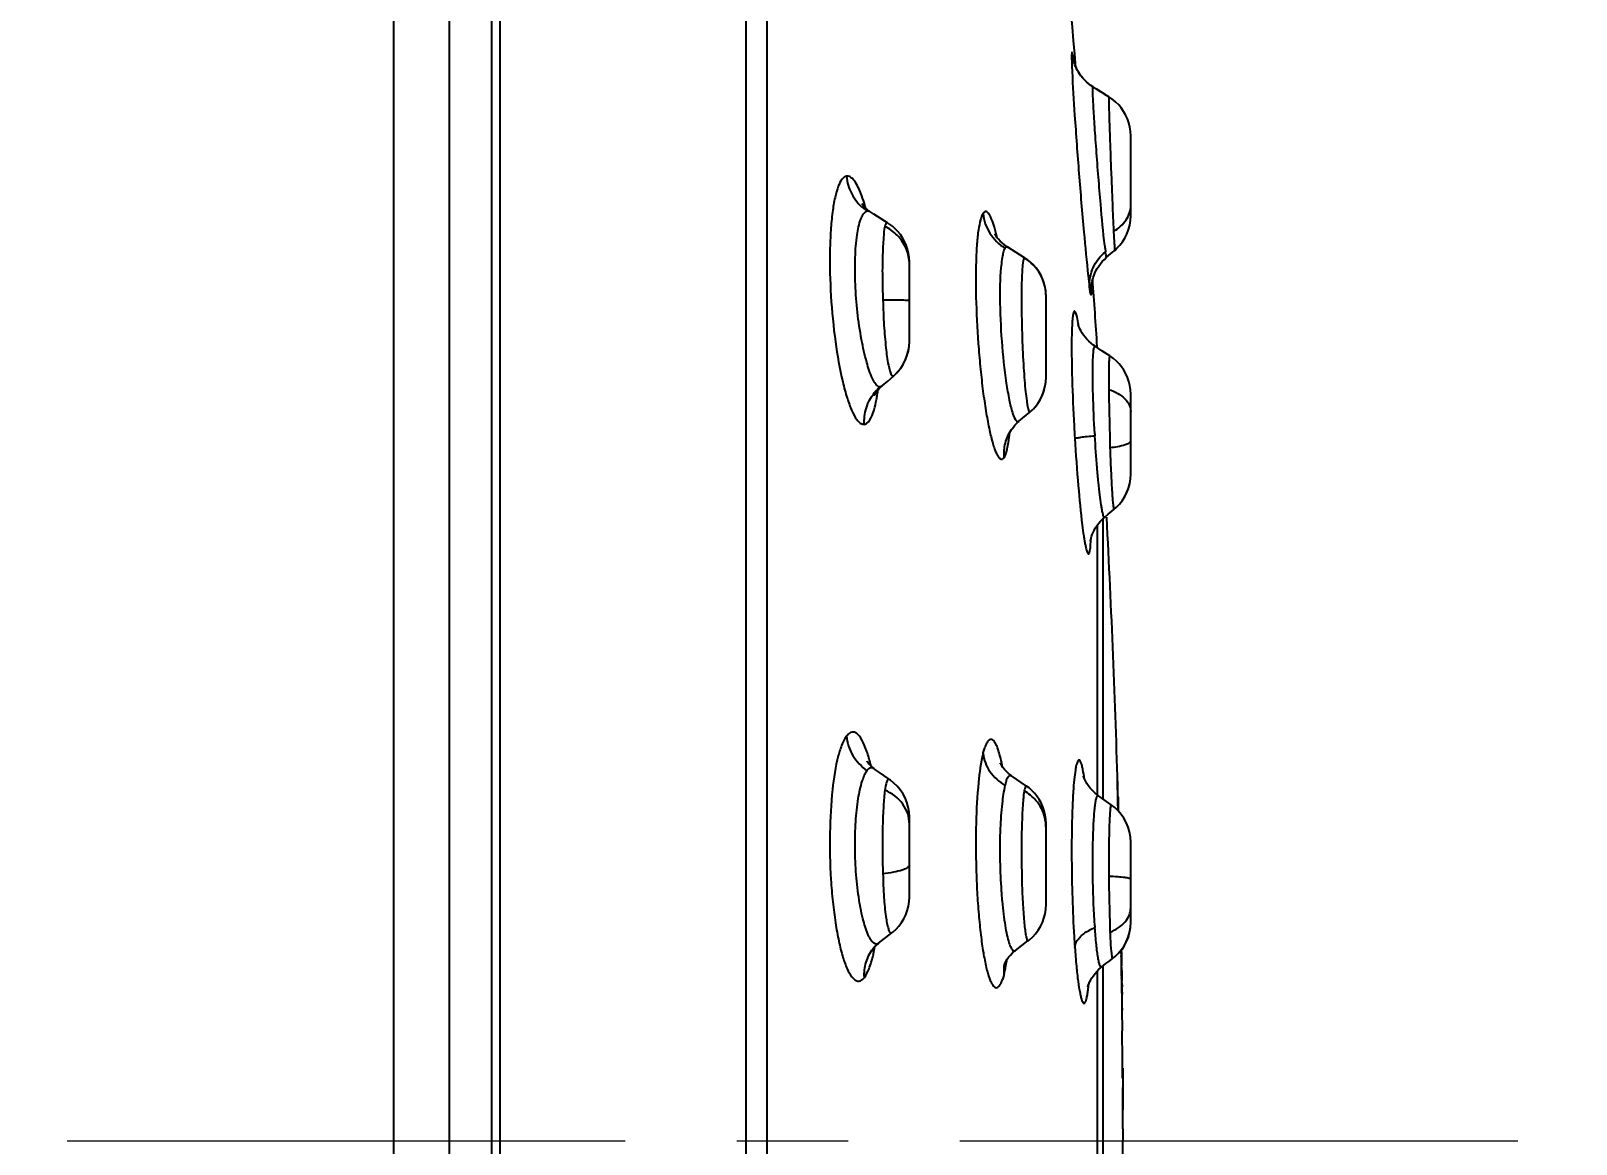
# Model space of a CAD drawing. Header units: millimetres. Extents: x 1241 to 1836, y -3 to 418.
# Drawn here: x 1492.24 to 1509.21, y 194.59 to 206.81 of the extents above; entities that cross this region are included whole.
import ezdxf

# ---------------------------------------------------------------- set-up
doc = ezdxf.new("R2010")
doc.units = ezdxf.units.MM
doc.header["$LTSCALE"] = 32.67
doc.header["$PDMODE"] = 3
doc.header["$PDSIZE"] = 0.3
doc.linetypes.add('CENTER', pattern=[0.6, 0.375, -0.075, 0.075, -0.075])
doc.layers.get('0').update_dxf_attribs({"linetype": 'CONTINUOUS'})
doc.layers.get('Defpoints').update_dxf_attribs({"linetype": 'CONTINUOUS'})
doc.layers.add('1', color=7, linetype='CONTINUOUS')
doc.layers.add('\\M+5B3DF\\M+5B4E7\\M+5CFDF', color=3, linetype='CONTINUOUS', lineweight=18)
doc.layers.add('\\M+5D6D0\\M+5D0C4\\M+5CFDF', color=1, linetype='CENTER', lineweight=18)
doc.styles.add('\\M+5CAFD\\M+5D7D6', font='txt.shx')
doc.dimstyles.new('X\\M+5B3DF\\M+5B4E7\\M+5D1F9\\M+5CABD', dxfattribs={"dimtxt": 2, "dimasz": 1.5, "dimexe": 0.5, "dimexo": 0, "dimgap": 1, "dimtad": 1, "dimtoh": 1, "dimdec": 1, "dimzin": 1, "dimdsep": 46, "dimtxsty": '\\M+5CAFD\\M+5D7D6', "dimcen": 0, "dimadec": 0, "dimazin": 0, "dimtfac": 1, "dimtdec": 1, "dimtmove": 0, "dimatfit": 3, "dimfxl": 0, "dimtolj": 1, "dimtzin": 0, "dimarcsym": 0})

# ---------------------------------------------------------------- blocks, each defined once
blk = doc.blocks.new('*D53')
at = {"layer": '\\M+5B3DF\\M+5B4E7\\M+5CFDF', "color": 0, "lineweight": -2}
for p, q in [((1498.259, 234.288), (1539.015, 234.288)), ((1538.515, 110.356), (1538.515, 229.288)), ((1416.232, 105.356), (1539.015, 105.356))]:
    blk.add_line(p, q, dxfattribs=at)
at = {"layer": '\\M+5B3DF\\M+5B4E7\\M+5CFDF', "color": 0}
for points in [[(1537.682, 229.288), (1539.348, 229.288), (1538.515, 234.288)], [(1537.682, 110.356), (1539.348, 110.356), (1538.515, 105.356)]]:
    blk.add_solid(points, dxfattribs=at)
at = {"layer": 'Defpoints', "color": 0}
for p in [(1498.259, 234.288), (1538.515, 234.288), (1416.232, 105.356)]:
    blk.add_point(p, dxfattribs=at)
at = {"layer": '\\M+5B3DF\\M+5B4E7\\M+5CFDF', "color": 0, "insert": (1534.515, 169.822), "char_height": 6, "attachment_point": 5, "rotation": 90, "style": '\\M+5CAFD\\M+5D7D6'}
blk.add_mtext('\\A1;128.9', dxfattribs=at)
blk = doc.blocks.new('*D54')
at = {"layer": '\\M+5B3DF\\M+5B4E7\\M+5CFDF', "color": 0, "lineweight": -2}
for p, q in [((1498.259, 234.288), (1521.411, 234.288)), ((1520.911, 159.95), (1520.911, 229.288)), ((1498.259, 154.95), (1521.411, 154.95))]:
    blk.add_line(p, q, dxfattribs=at)
at = {"layer": '\\M+5B3DF\\M+5B4E7\\M+5CFDF', "color": 0}
for points in [[(1520.078, 229.288), (1521.745, 229.288), (1520.911, 234.288)], [(1520.078, 159.95), (1521.745, 159.95), (1520.911, 154.95)]]:
    blk.add_solid(points, dxfattribs=at)
at = {"layer": 'Defpoints', "color": 0}
for p in [(1498.259, 234.288), (1520.911, 234.288), (1498.259, 154.95)]:
    blk.add_point(p, dxfattribs=at)
at = {"layer": '\\M+5B3DF\\M+5B4E7\\M+5CFDF', "color": 0, "insert": (1516.911, 194.619), "char_height": 6, "attachment_point": 5, "rotation": 90, "style": '\\M+5CAFD\\M+5D7D6'}
blk.add_mtext('\\A1;79.3', dxfattribs=at)
blk = doc.blocks.new('*D57')
at = {"layer": '\\M+5B3DF\\M+5B4E7\\M+5CFDF', "color": 0, "lineweight": -2}
blk.add_arc((1407.106, 194.619), 53.683, 235.8747, 354.6616, dxfattribs=at)
at = {"layer": '\\M+5B3DF\\M+5B4E7\\M+5CFDF', "color": 0}
for points in [[(1459.724, 189.663), (1461.389, 189.586), (1460.79, 194.619)], [(1376.491, 149.512), (1377.489, 150.847), (1372.986, 153.174)]]:
    blk.add_solid(points, dxfattribs=at)
at = {"layer": 'Defpoints', "color": 0}
for p in [(1415.416, 204.713), (1379.014, 194.619), (1508.564, 194.619), (1410.562, 141.047), (1348.677, 123.647)]:
    blk.add_point(p, dxfattribs=at)
at = {"layer": '\\M+5B3DF\\M+5B4E7\\M+5CFDF', "color": 0, "insert": (1428.314, 149.689), "char_height": 6, "attachment_point": 5, "rotation": 25.2682, "style": '\\M+5CAFD\\M+5D7D6'}
blk.add_mtext('\\A1;129°', dxfattribs=at)

msp = doc.modelspace()

# ---------------------------------------------------------------- linework, layer by layer
at = {"color": 7, "linetype": 'Continuous'}
for p, q in [((1503.686, 206.485), (1503.689, 206.462)), ((1503.689, 206.462), (1503.689, 206.461)), ((1503.983, 206.14), (1503.902, 206.193)), ((1504.033, 206.111), (1503.935, 206.172)), ((1504.074, 206.084), (1504.032, 206.111)), ((1504.315, 204.781), (1504.315, 205.657)), ((1501.365, 204.905), (1501.362, 204.909)), ((1501.494, 204.797), (1501.45, 204.826)), ((1501.533, 204.771), (1501.494, 204.797)), ((1501.574, 204.746), (1501.533, 204.771)), ((1501.616, 204.72), (1501.574, 204.746)), ((1501.644, 204.702), (1501.616, 204.72)), ((1501.644, 204.701), (1501.644, 204.702)), ((1501.876, 204.368), (1501.865, 204.413)), ((1501.882, 204.321), (1501.876, 204.368)), ((1501.885, 204.274), (1501.882, 204.321)), ((1503.15, 204.318), (1502.964, 204.435)), ((1503.15, 204.318), (1503.145, 204.318)), ((1503.151, 204.318), (1503.15, 204.318)), ((1504.033, 204.422), (1504.038, 204.383)), ((1504.05, 204.323), (1504.115, 204.379)), ((1504.115, 204.379), (1504.139, 204.399)), ((1501.885, 203.399), (1501.885, 204.274)), ((1503.933, 204.174), (1503.947, 204.2)), ((1503.385, 203.005), (1503.385, 203.893)), ((1503.999, 203.297), (1503.924, 203.346)), ((1503.947, 203.331), (1503.947, 203.342)), ((1504.085, 203.241), (1503.999, 203.297)), ((1501.586, 202.913), (1501.646, 202.964)), ((1501.646, 202.964), (1501.71, 203.019)), ((1501.709, 203.018), (1501.71, 203.019)), ((1501.71, 203.019), (1501.71, 203.019)), ((1501.581, 202.908), (1501.586, 202.913)), ((1504.315, 201.942), (1504.315, 202.82)), ((1503.087, 202.522), (1503.207, 202.623)), ((1503.206, 202.622), (1503.207, 202.623)), ((1503.005, 202.431), (1503.006, 202.432)), ((1503.92, 202.385), (1503.921, 202.364)), ((1504.312, 201.889), (1504.315, 201.942)), ((1504.008, 201.451), (1504.008, 198.377)), ((1504.029, 201.47), (1504.071, 201.505)), ((1504.067, 201.501), (1504.108, 201.536)), ((1504.108, 201.536), (1504.131, 201.555)), ((1503.948, 201.382), (1503.948, 198.419)), ((1501.421, 198.787), (1501.419, 198.79)), ((1501.475, 198.72), (1501.495, 198.71)), ((1501.677, 198.582), (1501.664, 198.59)), ((1503.17, 198.517), (1503.007, 198.63)), ((1503.198, 198.497), (1503.17, 198.518)), ((1504.171, 198.529), (1504.17, 198.557)), ((1504.022, 198.367), (1503.961, 198.41)), ((1504.101, 198.312), (1504.022, 198.367)), ((1504.173, 198.409), (1504.173, 198.432)), ((1501.885, 198.177), (1501.881, 198.232)), ((1501.885, 197.299), (1501.885, 198.177)), ((1503.375, 198.201), (1503.364, 198.247)), ((1503.382, 198.154), (1503.375, 198.201)), ((1504.101, 198.312), (1504.1, 198.312)), ((1504.177, 198.296), (1504.177, 198.282)), ((1503.385, 198.106), (1503.382, 198.154)), ((1503.385, 197.217), (1503.385, 198.106)), ((1504.315, 197.019), (1504.315, 197.901)), ((1504.312, 196.964), (1504.315, 197.023)), ((1501.547, 196.792), (1501.692, 196.905)), ((1501.692, 196.905), (1501.692, 196.905)), ((1503.05, 196.714), (1503.189, 196.821)), ((1503.19, 196.819), (1503.19, 196.819)), ((1504.27, 196.812), (1504.289, 196.86)), ((1504.289, 196.86), (1504.303, 196.911)), ((1504.303, 196.911), (1504.312, 196.964)), ((1501.539, 196.786), (1501.548, 196.793)), ((1501.539, 196.787), (1501.545, 196.79)), ((1501.547, 196.792), (1501.548, 196.793)), ((1503.047, 196.711), (1503.05, 196.714)), ((1504.21, 196.706), (1504.21, 196.717)), ((1504.211, 196.718), (1504.212, 196.678)), ((1504.212, 196.626), (1504.211, 196.653)), ((1504.212, 196.656), (1504.213, 196.628)), ((1504.22, 196.725), (1504.247, 196.767)), ((1504.247, 196.767), (1504.27, 196.812)), ((1503.948, 196.489), (1503.948, 192.755)), ((1503.996, 196.533), (1503.996, 196.532)), ((1504.008, 196.532), (1504.008, 192.709)), ((1504.116, 196.624), (1504.116, 196.624)), ((1504.217, 196.356), (1504.218, 196.334)), ((1504.218, 196.311), (1504.219, 196.306)), ((1504.22, 196.256), (1504.22, 196.242)), ((1504.22, 196.242), (1504.22, 196.234)), ((1504.22, 196.234), (1504.22, 196.231)), ((1504.22, 196.234), (1504.22, 196.231)), ((1504.221, 196.125), (1504.221, 196.131)), ((1504.221, 196.081), (1504.222, 196.058)), ((1504.222, 196.065), (1504.222, 196.081)), ((1504.224, 195.831), (1504.222, 196.065)), ((1504.222, 195.831), (1504.224, 195.831)), ((1504.226, 195.656), (1504.223, 195.656)), ((1504.228, 195.302), (1504.228, 195.315)), ((1504.228, 195.175), (1504.228, 195.153)), ((1504.227, 194.93), (1504.227, 194.965)), ((1504.229, 194.996), (1504.229, 194.963)), ((1504.229, 194.755), (1504.227, 194.755)), ((1504.23, 194.619), (1504.23, 194.755))]:
    msp.add_line(p, q, dxfattribs=at)
for points in [[(1503.792, 206.285), (1503.773, 206.308), (1503.756, 206.331), (1503.741, 206.354), (1503.728, 206.376), (1503.718, 206.398), (1503.708, 206.418), (1503.701, 206.436), (1503.696, 206.452), (1503.691, 206.465), (1503.688, 206.476), (1503.686, 206.485), (1503.685, 206.491), (1503.684, 206.494), (1503.684, 206.497), (1503.684, 206.497)], [(1503.901, 206.193), (1503.878, 206.208), (1503.853, 206.227), (1503.829, 206.248), (1503.807, 206.27), (1503.787, 206.292), (1503.768, 206.316), (1503.751, 206.339), (1503.737, 206.363), (1503.724, 206.385), (1503.714, 206.407)], [(1503.836, 206.241), (1503.813, 206.262), (1503.792, 206.285)], [(1503.901, 206.192), (1503.888, 206.2), (1503.861, 206.22), (1503.836, 206.241)], [(1504.315, 205.657), (1504.312, 205.706), (1504.305, 205.753), (1504.294, 205.8), (1504.278, 205.844), (1504.259, 205.886), (1504.237, 205.925), (1504.211, 205.962), (1504.183, 205.995), (1504.153, 206.025), (1504.121, 206.053), (1504.087, 206.077), (1504.075, 206.084)], [(1501.451, 204.825), (1501.448, 204.827), (1501.421, 204.846), (1501.4, 204.865), (1501.384, 204.881), (1501.372, 204.895), (1501.365, 204.905)], [(1501.81, 204.536), (1501.786, 204.572), (1501.759, 204.605), (1501.73, 204.636), (1501.698, 204.663), (1501.665, 204.688), (1501.644, 204.701)], [(1504.224, 204.493), (1504.25, 204.534), (1504.272, 204.578), (1504.29, 204.626), (1504.304, 204.676), (1504.312, 204.727), (1504.315, 204.78)], [(1501.865, 204.413), (1501.85, 204.456), (1501.832, 204.497), (1501.81, 204.536)], [(1502.864, 204.521), (1502.85, 204.538), (1502.839, 204.554), (1502.831, 204.567), (1502.825, 204.577), (1502.823, 204.58)], [(1502.964, 204.435), (1502.957, 204.439), (1502.927, 204.46), (1502.902, 204.481), (1502.882, 204.501), (1502.864, 204.521)], [(1504.139, 204.399), (1504.163, 204.421), (1504.195, 204.455), (1504.224, 204.493)], [(1503.385, 203.894), (1503.382, 203.944), (1503.375, 203.994), (1503.362, 204.041), (1503.346, 204.087), (1503.326, 204.129), (1503.302, 204.169), (1503.276, 204.206), (1503.247, 204.239), (1503.215, 204.269), (1503.182, 204.296), (1503.151, 204.318)], [(1503.947, 204.2), (1503.963, 204.225), (1503.982, 204.251), (1504.002, 204.276), (1504.025, 204.3), (1504.05, 204.323)], [(1503.882, 203.987), (1503.882, 203.987), (1503.882, 203.986), (1503.882, 203.989), (1503.882, 203.994), (1503.883, 204.001), (1503.884, 204.012), (1503.885, 204.025), (1503.888, 204.042), (1503.892, 204.06), (1503.897, 204.081), (1503.904, 204.102), (1503.912, 204.125), (1503.921, 204.149), (1503.933, 204.174)], [(1503.855, 203.401), (1503.833, 203.423), (1503.814, 203.445), (1503.797, 203.467), (1503.782, 203.489), (1503.769, 203.51), (1503.759, 203.53), (1503.751, 203.547), (1503.745, 203.562), (1503.74, 203.574), (1503.738, 203.582), (1503.736, 203.586)], [(1501.789, 203.105), (1501.816, 203.146), (1501.839, 203.191), (1501.858, 203.239), (1501.873, 203.291), (1501.882, 203.344), (1501.885, 203.399)], [(1503.924, 203.346), (1503.905, 203.359), (1503.879, 203.379), (1503.855, 203.401)], [(1501.71, 203.019), (1501.725, 203.033), (1501.758, 203.067), (1501.789, 203.105)], [(1504.315, 202.82), (1504.312, 202.868), (1504.306, 202.915), (1504.295, 202.96), (1504.28, 203.004), (1504.261, 203.045), (1504.24, 203.083), (1504.215, 203.119), (1504.188, 203.152), (1504.159, 203.183), (1504.127, 203.21), (1504.095, 203.234), (1504.085, 203.241)], [(1503.293, 202.717), (1503.32, 202.758), (1503.342, 202.803), (1503.36, 202.85), (1503.373, 202.9), (1503.382, 202.952), (1503.385, 203.005)], [(1501.506, 202.816), (1501.504, 202.813), (1501.503, 202.809), (1501.504, 202.811), (1501.508, 202.818), (1501.514, 202.83), (1501.524, 202.846), (1501.539, 202.864), (1501.557, 202.885), (1501.581, 202.908)], [(1503.207, 202.623), (1503.232, 202.645), (1503.264, 202.679), (1503.293, 202.717)], [(1502.971, 202.378), (1502.97, 202.371), (1502.968, 202.361), (1502.966, 202.354), (1502.966, 202.353), (1502.967, 202.356), (1502.969, 202.363), (1502.974, 202.375), (1502.982, 202.392), (1502.992, 202.411), (1503.005, 202.431)], [(1503.006, 202.432), (1503.012, 202.44), (1503.026, 202.459), (1503.042, 202.479), (1503.062, 202.499), (1503.083, 202.519), (1503.087, 202.522)], [(1504.131, 201.555), (1504.157, 201.578), (1504.19, 201.612), (1504.22, 201.65), (1504.247, 201.692), (1504.27, 201.736), (1504.289, 201.785), (1504.303, 201.835)], [(1504.224, 201.655), (1504.25, 201.696), (1504.272, 201.741)], [(1504.272, 201.741), (1504.29, 201.788), (1504.304, 201.838), (1504.312, 201.889)], [(1504.131, 201.555), (1504.162, 201.583), (1504.194, 201.617), (1504.224, 201.655)], [(1503.874, 201.218), (1503.873, 201.213), (1503.873, 201.21), (1503.873, 201.21), (1503.873, 201.213), (1503.875, 201.219), (1503.877, 201.229), (1503.88, 201.243), (1503.885, 201.259), (1503.892, 201.278), (1503.901, 201.3), (1503.912, 201.323), (1503.926, 201.348), (1503.943, 201.374), (1503.962, 201.4), (1503.984, 201.426), (1504.01, 201.452), (1504.029, 201.47)], [(1501.496, 198.71), (1501.47, 198.731), (1501.452, 198.749), (1501.437, 198.765), (1501.427, 198.778), (1501.421, 198.787)], [(1501.603, 198.633), (1501.557, 198.665), (1501.513, 198.697), (1501.495, 198.711)], [(1502.912, 198.721), (1502.9, 198.738), (1502.891, 198.753), (1502.884, 198.765), (1502.881, 198.772), (1502.88, 198.774)], [(1503.007, 198.629), (1503.004, 198.632), (1502.974, 198.655), (1502.949, 198.678), (1502.929, 198.7), (1502.912, 198.721)], [(1501.664, 198.591), (1501.65, 198.601), (1501.603, 198.633)], [(1501.881, 198.232), (1501.872, 198.286), (1501.857, 198.339), (1501.837, 198.389), (1501.813, 198.435), (1501.783, 198.478), (1501.751, 198.517), (1501.715, 198.551), (1501.677, 198.582)], [(1503.962, 198.409), (1503.956, 198.413), (1503.923, 198.44), (1503.894, 198.468), (1503.869, 198.495), (1503.849, 198.522), (1503.833, 198.547), (1503.82, 198.569), (1503.811, 198.588), (1503.804, 198.603), (1503.799, 198.615), (1503.796, 198.623), (1503.795, 198.627)], [(1503.331, 198.332), (1503.309, 198.371), (1503.285, 198.407), (1503.258, 198.439), (1503.229, 198.47), (1503.198, 198.497)], [(1503.364, 198.247), (1503.349, 198.291), (1503.331, 198.332)], [(1504.315, 197.902), (1504.311, 197.958), (1504.302, 198.014), (1504.286, 198.068), (1504.265, 198.118), (1504.24, 198.164), (1504.21, 198.207), (1504.177, 198.246), (1504.141, 198.281), (1504.101, 198.312)], [(1501.691, 196.905), (1501.704, 196.915), (1501.738, 196.946), (1501.769, 196.981), (1501.798, 197.018), (1501.823, 197.059), (1501.844, 197.103), (1501.861, 197.149), (1501.874, 197.198), (1501.882, 197.249), (1501.885, 197.299)], [(1503.19, 196.819), (1503.205, 196.831), (1503.239, 196.862), (1503.27, 196.897), (1503.298, 196.935), (1503.323, 196.976), (1503.345, 197.02), (1503.362, 197.067), (1503.374, 197.116), (1503.382, 197.166), (1503.385, 197.217)], [(1504.116, 196.624), (1504.143, 196.646), (1504.178, 196.68), (1504.211, 196.719), (1504.241, 196.761), (1504.266, 196.808), (1504.286, 196.858), (1504.302, 196.911), (1504.311, 196.967)], [(1501.467, 196.707), (1501.466, 196.702), (1501.463, 196.698), (1501.464, 196.698), (1501.466, 196.703), (1501.472, 196.712), (1501.481, 196.725), (1501.486, 196.732)], [(1501.486, 196.732), (1501.49, 196.737), (1501.503, 196.752), (1501.52, 196.768), (1501.539, 196.786)], [(1502.93, 196.566), (1502.93, 196.564), (1502.931, 196.567), (1502.933, 196.573), (1502.938, 196.584), (1502.947, 196.599), (1502.958, 196.617), (1502.974, 196.638), (1502.993, 196.661)], [(1502.993, 196.661), (1503.016, 196.685), (1503.044, 196.71), (1503.05, 196.714)], [(1503.845, 196.317), (1503.844, 196.313), (1503.845, 196.317), (1503.848, 196.325), (1503.852, 196.337), (1503.858, 196.352), (1503.866, 196.371), (1503.876, 196.391), (1503.889, 196.413), (1503.905, 196.436), (1503.923, 196.46), (1503.943, 196.483), (1503.966, 196.507), (1503.996, 196.532)], [(1503.997, 196.532), (1504.043, 196.568), (1504.085, 196.6), (1504.116, 196.624)]]:
    msp.add_lwpolyline(points, dxfattribs=at)
for centre, radius, start, end in [((1369.175, 194.619), 135.054, 5.00674, 7.02355), ((1501.692, 205.246), 0.496, 230.8866, 236.7799), ((1501.423, 204.237), 0.463, 27.2187, 37.8917), ((1500.468, 203.991), 2.442, 13.12, 13.5643), ((1509.598, 204.888), 5.479, 182.9413, 183.6097), ((1501.431, 204.241), 0.454, 16.5713, 27.2127), ((1501.44, 204.245), 0.444, 5.5131, 16.4947), ((1501.445, 204.245), 0.44, 0.0113, 5.5209), ((1502.887, 203.892), 0.498, 0.0383, 58.7335), ((1506.684, 204.739), 2.671, 186.2421, 186.8203), ((1512.089, 205.042), 8.293, 186.4059, 186.8596), ((1507.604, 204.504), 3.775, 186.8729, 187.7085), ((1369.175, 194.619), 135.054, 3.70328, 4.0175), ((1501.385, 203.398), 0.499, 310.4071, 359.9987), ((1502.885, 203.005), 0.5, 310.0121, 359.9931), ((1501.881, 202.529), 0.49, 130.4265, 136.4737), ((1526.286, 203.694), 22.626, 183.0984, 183.4449), ((1515.293, 202.571), 11.211, 181.2129, 181.7196), ((1372.885, 194.619), 131.345, 1.66352, 2.99025), ((1500.652, 198.286), 2.298, 11.1377, 12.2774), ((1503.287, 198.456), 0.359, 160.2718, 161.6366), ((1498.995, 198.504), 5.175, 0.5918, 1.1457), ((1503.485, 198.505), 0.686, 359.7212, 2.0414), ((1499.352, 198.341), 4.823, 0.7856, 1.0828), ((1502.957, 198.071), 0.427, 0.0467, 13.9049), ((1510.177, 197.147), 6.094, 181.4656, 182.2096), ((1514.471, 197.514), 10.798, 183.4371, 184.0702), ((1510.63, 197.458), 6.727, 184.0582, 184.2102), ((1501.509, 196.841), 0.0623, 304.8415, 308.0541), ((1501.94, 196.65), 2.271, 0.7775, 1.3989), ((1506.362, 196.721), 2.151, 181.0682, 181.8043), ((1502.278, 196.628), 1.935, 0.8258, 1.4739), ((1503.308, 196.491), 0.384, 166.0261, 168.7879), ((1503.111, 196.512), 1.103, 0.9637, 1.6826), ((1502.066, 196.394), 2.149, 0.9934, 1.7358), ((1505.627, 196.461), 1.413, 181.2353, 182.032), ((1502.983, 196.332), 1.235, 1.0964, 1.9812), ((1504.741, 196.331), 0.522, 179.6639, 182.096), ((1477.944, 195.66), 26.281, 1.0254, 1.2981), ((1498.036, 196.143), 6.185, 1.0464, 1.51), ((1372.885, 194.619), 131.342, 0.30341, 0.52855), ((1516.044, 195.277), 11.816, 179.8804, 180.3249), ((1518.795, 195.208), 14.567, 179.8244, 180.1306), ((1500.655, 194.95), 3.573, 359.6837, 0.2029), ((1372.885, 194.619), 131.342, 0.05936, 0.13574), ((1372.885, 194.619), 131.342, 359.89569, 0)]:
    msp.add_arc(centre, radius, start, end, dxfattribs=at)
for points, knots in [([(1503.686, 206.485), (1503.684, 206.5), (1503.681, 206.52), (1503.677, 206.545), (1503.675, 206.558), (1503.672, 206.564), (1503.671, 206.571), (1503.667, 206.569), (1503.667, 206.562), (1503.666, 206.553), (1503.666, 206.53), (1503.666, 206.492), (1503.668, 206.434), (1503.67, 206.389), (1503.671, 206.364)], [0, 0, 0, 0, 0.153569, 0.210826, 0.254152, 0.28293, 0.296907, 0.303088, 0.32209, 0.355995, 0.404871, 0.54704, 0.746421, 1, 1, 1, 1]), ([(1503.671, 206.364), (1503.678, 206.203), (1503.702, 205.829), (1503.745, 205.241), (1503.794, 204.652), (1503.83, 204.278), (1503.848, 204.117)], [0, 0, 0, 0, 0.213978, 0.499365, 0.784995, 1, 1, 1, 1]), ([(1504.029, 204.449), (1504.012, 204.6), (1503.99, 204.852), (1503.96, 205.204), (1503.941, 205.453), (1503.927, 205.647), (1503.918, 205.779), (1503.91, 205.897), (1503.905, 205.998), (1503.9, 206.079), (1503.898, 206.133), (1503.898, 206.164), (1503.898, 206.18), (1503.898, 206.186), (1503.9, 206.192), (1503.901, 206.192)], [0, 0, 0, 0, 0.261548, 0.432947, 0.607392, 0.689918, 0.766258, 0.834265, 0.892431, 0.939387, 0.973613, 0.985487, 0.993785, 0.998557, 1, 1, 1, 1]), ([(1504.075, 206.085), (1504.074, 206.085), (1504.074, 206.08), (1504.073, 206.074), (1504.074, 206.061), (1504.074, 206.045), (1504.074, 206.024), (1504.075, 205.987), (1504.076, 205.931), (1504.078, 205.851), (1504.081, 205.758), (1504.085, 205.652), (1504.09, 205.495), (1504.098, 205.289), (1504.108, 205.043), (1504.117, 204.815), (1504.123, 204.672), (1504.126, 204.607)], [0, 0, 0, 0, 0.00163, 0.00649, 0.01458, 0.025822, 0.040134, 0.057431, 0.100607, 0.15456, 0.218353, 0.29035, 0.36871, 0.537344, 0.70902, 0.867793, 1, 1, 1, 1]), ([(1501.195, 205.212), (1501.176, 205.209), (1501.135, 205.174), (1501.097, 205.092), (1501.062, 204.969), (1501.037, 204.807), (1501.019, 204.612), (1501.007, 204.305), (1501.017, 203.895), (1501.064, 203.413), (1501.129, 203.039), (1501.196, 202.788), (1501.245, 202.649), (1501.295, 202.551), (1501.337, 202.504), (1501.359, 202.493)], [0, 0, 0, 0, 0.020368, 0.051696, 0.096709, 0.155199, 0.225364, 0.30474, 0.480916, 0.660082, 0.818373, 0.883214, 0.935722, 0.974483, 1, 1, 1, 1]), ([(1501.195, 205.212), (1501.2, 205.145), (1501.239, 205.012), (1501.326, 204.904), (1501.379, 204.862)], [0, 0, 0, 0, 0.49849, 1, 1, 1, 1]), ([(1501.362, 204.996), (1501.344, 205.046), (1501.316, 205.114), (1501.264, 205.184), (1501.238, 205.204), (1501.225, 205.209)], [0, 0, 0, 0, 0.625141, 0.840974, 1, 1, 1, 1]), ([(1501.405, 204.862), (1501.401, 204.874), (1501.388, 204.919), (1501.374, 204.964), (1501.362, 204.996)], [0, 0, 0, 0, 0.267088, 1, 1, 1, 1]), ([(1501.479, 202.992), (1501.452, 203.049), (1501.407, 203.19), (1501.332, 203.533), (1501.288, 203.919), (1501.286, 204.305), (1501.302, 204.546), (1501.335, 204.707), (1501.373, 204.791), (1501.394, 204.818), (1501.406, 204.826)], [0, 0, 0, 0, 0.099942, 0.235777, 0.561157, 0.718786, 0.852002, 0.946737, 0.97825, 1, 1, 1, 1]), ([(1502.693, 204.804), (1502.68, 204.783), (1502.66, 204.723), (1502.639, 204.611), (1502.624, 204.459), (1502.611, 204.192), (1502.614, 203.805), (1502.637, 203.398), (1502.667, 203.066), (1502.694, 202.831), (1502.726, 202.619), (1502.76, 202.437), (1502.791, 202.307), (1502.817, 202.224), (1502.835, 202.178), (1502.853, 202.143), (1502.871, 202.119), (1502.889, 202.105), (1502.902, 202.105), (1502.907, 202.107)], [0, 0, 0, 0, 0.026654, 0.0679, 0.123642, 0.192403, 0.358539, 0.543165, 0.634501, 0.720947, 0.799505, 0.867363, 0.922123, 0.943991, 0.962021, 0.976181, 0.98663, 0.99402, 1, 1, 1, 1]), ([(1502.693, 204.804), (1502.695, 204.806), (1502.7, 204.813), (1502.706, 204.819), (1502.711, 204.822)], [0, 0, 0, 0, 0.290899, 1, 1, 1, 1]), ([(1502.693, 204.804), (1502.701, 204.728), (1502.753, 204.576), (1502.868, 204.464), (1502.934, 204.424)], [0, 0, 0, 0, 0.498138, 1, 1, 1, 1]), ([(1502.842, 204.564), (1502.832, 204.604), (1502.817, 204.661), (1502.793, 204.73), (1502.776, 204.768), (1502.76, 204.796), (1502.744, 204.815), (1502.727, 204.826), (1502.716, 204.824), (1502.711, 204.822)], [0, 0, 0, 0, 0.410618, 0.574037, 0.70873, 0.814741, 0.893646, 0.950791, 1, 1, 1, 1]), ([(1504.126, 204.607), (1504.181, 204.639), (1504.274, 204.719), (1504.315, 204.839), (1504.315, 204.894)], [0, 0, 0, 0, 0.530418, 1, 1, 1, 1]), ([(1501.615, 204.661), (1501.606, 204.621), (1501.598, 204.517), (1501.588, 204.335), (1501.586, 204.106), (1501.591, 203.94), (1501.594, 203.852)], [0, 0, 0, 0, 0.151497, 0.384503, 0.676501, 1, 1, 1, 1]), ([(1501.644, 204.702), (1501.641, 204.703), (1501.632, 204.704), (1501.622, 204.685), (1501.618, 204.671), (1501.615, 204.661)], [0, 0, 0, 0, 0.144626, 0.446615, 1, 1, 1, 1]), ([(1501.789, 204.521), (1501.777, 204.536), (1501.728, 204.592), (1501.665, 204.637), (1501.615, 204.661)], [0, 0, 0, 0, 0.254224, 1, 1, 1, 1]), ([(1504.13, 204.543), (1504.131, 204.523), (1504.134, 204.487), (1504.136, 204.447), (1504.137, 204.423), (1504.137, 204.411), (1504.139, 204.404), (1504.138, 204.4), (1504.139, 204.399)], [0, 0, 0, 0, 0.423516, 0.736271, 0.848366, 0.929998, 0.980673, 1, 1, 1, 1]), ([(1502.912, 204.362), (1502.91, 204.354), (1502.902, 204.319), (1502.897, 204.283), (1502.894, 204.255)], [0, 0, 0, 0, 0.214168, 1, 1, 1, 1]), ([(1502.934, 204.424), (1502.932, 204.42), (1502.922, 204.401), (1502.916, 204.379), (1502.912, 204.362)], [0, 0, 0, 0, 0.189705, 1, 1, 1, 1]), ([(1503.145, 204.318), (1503.143, 204.316), (1503.139, 204.307), (1503.133, 204.282), (1503.126, 204.229), (1503.12, 204.146), (1503.116, 204.036), (1503.115, 203.905), (1503.116, 203.758), (1503.118, 203.6), (1503.124, 203.384), (1503.134, 203.173), (1503.148, 202.977), (1503.158, 202.855), (1503.169, 202.766), (1503.178, 202.708), (1503.184, 202.676), (1503.19, 202.65), (1503.194, 202.635), (1503.202, 202.62), (1503.206, 202.622)], [0, 0, 0, 0, 0.005451, 0.014955, 0.047341, 0.09748, 0.162603, 0.239937, 0.327223, 0.42125, 0.518203, 0.706775, 0.790838, 0.86364, 0.92316, 0.947146, 0.96677, 0.981693, 0.991934, 1, 1, 1, 1]), ([(1503.862, 203.997), (1503.858, 204.069), (1503.886, 204.218), (1503.98, 204.337), (1504.037, 204.384)], [0, 0, 0, 0, 0.493375, 1, 1, 1, 1]), ([(1504.05, 204.323), (1504.049, 204.323), (1504.047, 204.331), (1504.045, 204.338), (1504.041, 204.36), (1504.039, 204.374), (1504.037, 204.384)], [0, 0, 0, 0, 0.055618, 0.240038, 0.555159, 1, 1, 1, 1]), ([(1502.894, 204.255), (1502.879, 204.131), (1502.874, 203.845), (1502.893, 203.407), (1502.932, 203.032), (1502.976, 202.772), (1503.001, 202.664), (1503.015, 202.619)], [0, 0, 0, 0, 0.22792, 0.518672, 0.799637, 0.913852, 1, 1, 1, 1]), ([(1503.882, 203.997), (1503.883, 203.968), (1503.883, 203.855), (1503.866, 203.968), (1503.862, 203.997)], [0, 0, 0, 0, 0.493473, 1, 1, 1, 1]), ([(1501.594, 203.852), (1501.596, 203.76), (1501.603, 203.584), (1501.623, 203.347), (1501.644, 203.18), (1501.667, 203.082), (1501.678, 203.047), (1501.685, 203.034)], [0, 0, 0, 0, 0.336881, 0.636395, 0.866352, 0.946653, 1, 1, 1, 1]), ([(1501.885, 203.849), (1501.885, 203.849), (1501.882, 203.849), (1501.879, 203.85), (1501.873, 203.849), (1501.86, 203.85), (1501.837, 203.85), (1501.803, 203.851), (1501.759, 203.851), (1501.689, 203.852), (1501.633, 203.852), (1501.594, 203.852)], [0, 0, 0, 0, 0.00412, 0.016381, 0.03711, 0.066583, 0.15213, 0.271564, 0.422029, 0.597986, 1, 1, 1, 1]), ([(1503.745, 203.562), (1503.74, 203.59), (1503.733, 203.63), (1503.723, 203.676), (1503.716, 203.701), (1503.709, 203.717), (1503.704, 203.729), (1503.694, 203.732), (1503.689, 203.721), (1503.684, 203.707), (1503.68, 203.685), (1503.676, 203.656), (1503.673, 203.619), (1503.671, 203.576), (1503.667, 203.504), (1503.666, 203.447), (1503.666, 203.407)], [0, 0, 0, 0, 0.170529, 0.234969, 0.285088, 0.320861, 0.342812, 0.354803, 0.371706, 0.401636, 0.445791, 0.504293, 0.576939, 0.663314, 0.762952, 1, 1, 1, 1]), ([(1503.666, 203.407), (1503.665, 203.267), (1503.67, 202.955), (1503.684, 202.643), (1503.693, 202.471)], [0, 0, 0, 0, 0.449439, 1, 1, 1, 1]), ([(1503.899, 203.158), (1503.9, 203.186), (1503.901, 203.225), (1503.904, 203.273), (1503.907, 203.3), (1503.911, 203.322), (1503.913, 203.335), (1503.921, 203.348), (1503.924, 203.346)], [0, 0, 0, 0, 0.434627, 0.607028, 0.748873, 0.859437, 0.937563, 1, 1, 1, 1]), ([(1503.92, 202.385), (1503.911, 202.529), (1503.901, 202.787), (1503.896, 203.045), (1503.899, 203.158)], [0, 0, 0, 0, 0.559113, 1, 1, 1, 1]), ([(1504.085, 203.241), (1504.083, 203.242), (1504.08, 203.229), (1504.079, 203.217), (1504.076, 203.184), (1504.075, 203.143), (1504.074, 203.089), (1504.073, 202.997), (1504.073, 202.924), (1504.074, 202.872)], [0, 0, 0, 0, 0.014583, 0.061873, 0.14375, 0.258849, 0.404641, 0.578522, 1, 1, 1, 1]), ([(1501.499, 202.953), (1501.497, 202.956), (1501.49, 202.969), (1501.484, 202.982), (1501.479, 202.992)], [0, 0, 0, 0, 0.231457, 1, 1, 1, 1]), ([(1501.539, 202.907), (1501.536, 202.91), (1501.519, 202.922), (1501.508, 202.939), (1501.499, 202.953)], [0, 0, 0, 0, 0.201011, 1, 1, 1, 1]), ([(1501.709, 203.018), (1501.706, 203.016), (1501.693, 203.018), (1501.689, 203.028), (1501.686, 203.034)], [0, 0, 0, 0, 0.355695, 1, 1, 1, 1]), ([(1501.39, 202.488), (1501.425, 202.495), (1501.467, 202.561), (1501.5, 202.655), (1501.516, 202.723), (1501.523, 202.76)], [0, 0, 0, 0, 0.343635, 0.631071, 1, 1, 1, 1]), ([(1501.523, 202.76), (1501.525, 202.769), (1501.531, 202.804), (1501.537, 202.839), (1501.541, 202.866)], [0, 0, 0, 0, 0.237582, 1, 1, 1, 1]), ([(1504.074, 202.872), (1504.108, 202.86), (1504.171, 202.833), (1504.25, 202.776), (1504.302, 202.707), (1504.315, 202.655), (1504.315, 202.631)], [0, 0, 0, 0, 0.298855, 0.569074, 0.800395, 1, 1, 1, 1]), ([(1504.074, 202.872), (1504.074, 202.831), (1504.077, 202.651), (1504.082, 202.472), (1504.085, 202.333)], [0, 0, 0, 0, 0.229327, 1, 1, 1, 1]), ([(1501.39, 202.488), (1501.389, 202.509), (1501.389, 202.595), (1501.41, 202.68), (1501.438, 202.738)], [0, 0, 0, 0, 0.245453, 1, 1, 1, 1]), ([(1503.015, 202.619), (1503.023, 202.594), (1503.035, 202.562), (1503.056, 202.528), (1503.067, 202.519), (1503.072, 202.517)], [0, 0, 0, 0, 0.656784, 0.863659, 1, 1, 1, 1]), ([(1502.925, 202.125), (1502.921, 202.177), (1502.93, 202.286), (1502.975, 202.386), (1503.005, 202.431)], [0, 0, 0, 0, 0.495437, 1, 1, 1, 1]), ([(1502.925, 202.125), (1502.936, 202.14), (1502.952, 202.185), (1502.962, 202.231), (1502.967, 202.258)], [0, 0, 0, 0, 0.403766, 1, 1, 1, 1]), ([(1502.967, 202.258), (1502.969, 202.268), (1502.977, 202.315), (1502.983, 202.361), (1502.986, 202.398)], [0, 0, 0, 0, 0.223421, 1, 1, 1, 1]), ([(1503.701, 202.335), (1503.707, 202.339), (1503.73, 202.341), (1503.774, 202.35), (1503.841, 202.356), (1503.893, 202.362), (1503.921, 202.364)], [0, 0, 0, 0, 0.094279, 0.301185, 0.612688, 1, 1, 1, 1]), ([(1503.701, 202.335), (1503.711, 202.16), (1503.734, 201.843), (1503.765, 201.526), (1503.782, 201.384)], [0, 0, 0, 0, 0.548967, 1, 1, 1, 1]), ([(1504.029, 201.47), (1504.028, 201.469), (1504.023, 201.469), (1504.02, 201.474), (1504.015, 201.484), (1504.01, 201.501), (1504.004, 201.528), (1503.997, 201.564), (1503.987, 201.626), (1503.974, 201.723), (1503.959, 201.858), (1503.94, 202.074), (1503.928, 202.246), (1503.921, 202.364)], [0, 0, 0, 0, 0.006319, 0.011594, 0.019091, 0.040994, 0.071894, 0.111507, 0.159744, 0.281408, 0.432914, 0.608094, 1, 1, 1, 1]), ([(1504.087, 202.234), (1504.144, 202.241), (1504.218, 202.253), (1504.293, 202.278), (1504.315, 202.299), (1504.315, 202.307)], [0, 0, 0, 0, 0.691213, 0.894728, 1, 1, 1, 1]), ([(1502.925, 202.125), (1502.924, 202.123), (1502.919, 202.116), (1502.913, 202.11), (1502.907, 202.107)], [0, 0, 0, 0, 0.292422, 1, 1, 1, 1]), ([(1504.087, 202.234), (1504.09, 202.149), (1504.096, 201.993), (1504.105, 201.81), (1504.113, 201.691), (1504.118, 201.628), (1504.123, 201.586), (1504.126, 201.564), (1504.129, 201.557)], [0, 0, 0, 0, 0.376255, 0.689952, 0.811532, 0.905063, 0.968207, 1, 1, 1, 1]), ([(1503.782, 201.384), (1503.787, 201.344), (1503.795, 201.287), (1503.806, 201.216), (1503.814, 201.173), (1503.822, 201.137), (1503.829, 201.108), (1503.835, 201.086), (1503.841, 201.072), (1503.848, 201.062), (1503.858, 201.066), (1503.861, 201.078), (1503.866, 201.095), (1503.87, 201.12), (1503.875, 201.168), (1503.877, 201.208), (1503.879, 201.236)], [0, 0, 0, 0, 0.238263, 0.337954, 0.424159, 0.49665, 0.55521, 0.599646, 0.629979, 0.64722, 0.659005, 0.680745, 0.716498, 0.766612, 0.83085, 1, 1, 1, 1]), ([(1501.195, 199.066), (1501.175, 199.04), (1501.139, 198.969), (1501.078, 198.774), (1501.03, 198.446), (1501.005, 197.992), (1501.014, 197.58), (1501.041, 197.251), (1501.07, 197.024), (1501.106, 196.823), (1501.147, 196.653), (1501.194, 196.521), (1501.238, 196.437), (1501.277, 196.395), (1501.304, 196.378), (1501.333, 196.375), (1501.351, 196.382), (1501.359, 196.387)], [0, 0, 0, 0, 0.035113, 0.083296, 0.216554, 0.384989, 0.565943, 0.65343, 0.734999, 0.808075, 0.870379, 0.920206, 0.956607, 0.969978, 0.980746, 0.990178, 1, 1, 1, 1]), ([(1501.225, 199.097), (1501.223, 199.095), (1501.211, 199.086), (1501.201, 199.075), (1501.195, 199.066)], [0, 0, 0, 0, 0.226726, 1, 1, 1, 1]), ([(1501.195, 199.066), (1501.201, 198.992), (1501.25, 198.844), (1501.357, 198.731), (1501.42, 198.688)], [0, 0, 0, 0, 0.495965, 1, 1, 1, 1]), ([(1501.44, 198.826), (1501.426, 198.875), (1501.398, 198.958), (1501.352, 199.048), (1501.311, 199.093), (1501.282, 199.11), (1501.251, 199.112), (1501.233, 199.103), (1501.225, 199.097)], [0, 0, 0, 0, 0.389001, 0.669899, 0.771513, 0.852377, 0.923428, 1, 1, 1, 1]), ([(1502.898, 198.775), (1502.891, 198.805), (1502.878, 198.86), (1502.855, 198.932), (1502.832, 198.984), (1502.809, 199.018), (1502.78, 199.035), (1502.75, 199.019), (1502.729, 198.984), (1502.717, 198.955), (1502.711, 198.937)], [0, 0, 0, 0, 0.225969, 0.408499, 0.546942, 0.643108, 0.707144, 0.770176, 0.86439, 1, 1, 1, 1]), ([(1502.693, 198.875), (1502.668, 198.771), (1502.634, 198.516), (1502.612, 198.092), (1502.613, 197.69), (1502.627, 197.355), (1502.644, 197.114), (1502.666, 196.893), (1502.693, 196.699), (1502.724, 196.539), (1502.753, 196.43), (1502.78, 196.365), (1502.8, 196.328), (1502.828, 196.298), (1502.859, 196.308), (1502.876, 196.328), (1502.893, 196.357), (1502.902, 196.381), (1502.907, 196.395)], [0, 0, 0, 0, 0.117872, 0.280148, 0.46537, 0.558542, 0.647806, 0.729987, 0.802375, 0.86256, 0.908515, 0.925781, 0.939207, 0.955938, 0.962848, 0.971901, 0.984196, 1, 1, 1, 1]), ([(1502.693, 198.875), (1502.695, 198.881), (1502.7, 198.902), (1502.706, 198.922), (1502.711, 198.937)], [0, 0, 0, 0, 0.270018, 1, 1, 1, 1]), ([(1502.693, 198.875), (1502.701, 198.805), (1502.757, 198.663), (1502.869, 198.563), (1502.934, 198.525)], [0, 0, 0, 0, 0.485177, 1, 1, 1, 1]), ([(1501.437, 196.873), (1501.413, 196.925), (1501.372, 197.056), (1501.327, 197.279), (1501.297, 197.548), (1501.285, 197.835), (1501.292, 198.115), (1501.315, 198.362), (1501.357, 198.55), (1501.395, 198.653), (1501.42, 198.688)], [0, 0, 0, 0, 0.093653, 0.220383, 0.370324, 0.530747, 0.68692, 0.824371, 0.930647, 1, 1, 1, 1]), ([(1501.42, 198.688), (1501.422, 198.691), (1501.428, 198.699), (1501.435, 198.706), (1501.441, 198.711)], [0, 0, 0, 0, 0.277688, 1, 1, 1, 1]), ([(1501.462, 198.739), (1501.461, 198.746), (1501.453, 198.776), (1501.446, 198.805), (1501.44, 198.826)], [0, 0, 0, 0, 0.259907, 1, 1, 1, 1]), ([(1503.807, 198.599), (1503.802, 198.633), (1503.794, 198.679), (1503.782, 198.735), (1503.773, 198.765), (1503.764, 198.786), (1503.757, 198.8), (1503.745, 198.806), (1503.735, 198.798), (1503.728, 198.783), (1503.72, 198.76), (1503.713, 198.729), (1503.703, 198.671), (1503.692, 198.579), (1503.682, 198.448), (1503.674, 198.29), (1503.666, 198.042), (1503.664, 197.565), (1503.676, 197.148), (1503.693, 196.866)], [0, 0, 0, 0, 0.047145, 0.065178, 0.079429, 0.089937, 0.096892, 0.101177, 0.105743, 0.113188, 0.124211, 0.138962, 0.157429, 0.205251, 0.266657, 0.339909, 0.423062, 0.61041, 1, 1, 1, 1]), ([(1501.658, 198.593), (1501.653, 198.593), (1501.642, 198.582), (1501.627, 198.542), (1501.62, 198.503), (1501.615, 198.473)], [0, 0, 0, 0, 0.107903, 0.30286, 1, 1, 1, 1]), ([(1502.934, 198.525), (1502.919, 198.46), (1502.897, 198.302), (1502.878, 198.038), (1502.876, 197.731), (1502.886, 197.464), (1502.901, 197.257), (1502.916, 197.117), (1502.934, 196.992), (1502.953, 196.887), (1502.974, 196.805), (1502.993, 196.752), (1503.01, 196.724), (1503.022, 196.712), (1503.035, 196.707), (1503.043, 196.709), (1503.047, 196.711)], [0, 0, 0, 0, 0.108487, 0.256084, 0.427512, 0.602834, 0.685672, 0.762239, 0.830404, 0.888264, 0.934156, 0.967011, 0.978502, 0.987076, 0.993642, 1, 1, 1, 1]), ([(1502.946, 198.569), (1502.945, 198.566), (1502.941, 198.551), (1502.937, 198.537), (1502.934, 198.525)], [0, 0, 0, 0, 0.22961, 1, 1, 1, 1]), ([(1502.949, 198.577), (1502.953, 198.587), (1502.96, 198.605), (1502.974, 198.626), (1502.991, 198.637), (1503.003, 198.633), (1503.007, 198.63)], [0, 0, 0, 0, 0.374531, 0.640401, 0.82492, 1, 1, 1, 1]), ([(1503.17, 198.518), (1503.168, 198.519), (1503.161, 198.518), (1503.156, 198.506), (1503.15, 198.488), (1503.147, 198.473), (1503.145, 198.464)], [0, 0, 0, 0, 0.099455, 0.27567, 0.574978, 1, 1, 1, 1]), ([(1501.615, 198.473), (1501.607, 198.416), (1501.598, 198.284), (1501.589, 198.066), (1501.586, 197.817), (1501.591, 197.643), (1501.594, 197.555)], [0, 0, 0, 0, 0.186875, 0.432192, 0.712138, 1, 1, 1, 1]), ([(1501.885, 198.101), (1501.885, 198.178), (1501.828, 198.34), (1501.692, 198.44), (1501.615, 198.473)], [0, 0, 0, 0, 0.47832, 1, 1, 1, 1]), ([(1503.134, 198.369), (1503.122, 198.229), (1503.115, 198.002), (1503.116, 197.688), (1503.119, 197.433), (1503.129, 197.23), (1503.139, 197.085), (1503.147, 196.997), (1503.155, 196.926), (1503.164, 196.871), (1503.173, 196.839), (1503.18, 196.819), (1503.186, 196.818)], [0, 0, 0, 0, 0.268883, 0.436671, 0.605953, 0.760352, 0.827317, 0.884687, 0.931077, 0.966069, 0.98918, 1, 1, 1, 1]), ([(1503.139, 198.421), (1503.139, 198.417), (1503.137, 198.4), (1503.135, 198.382), (1503.134, 198.369)], [0, 0, 0, 0, 0.231762, 1, 1, 1, 1]), ([(1503.145, 198.464), (1503.145, 198.461), (1503.142, 198.447), (1503.14, 198.432), (1503.139, 198.421)], [0, 0, 0, 0, 0.225747, 1, 1, 1, 1]), ([(1503.92, 196.982), (1503.908, 197.144), (1503.9, 197.391), (1503.897, 197.715), (1503.9, 197.913), (1503.905, 198.057), (1503.91, 198.15), (1503.916, 198.232), (1503.923, 198.298), (1503.93, 198.35), (1503.937, 198.383), (1503.945, 198.4), (1503.949, 198.408), (1503.955, 198.412), (1503.96, 198.411), (1503.961, 198.41)], [0, 0, 0, 0, 0.337768, 0.512844, 0.674886, 0.747403, 0.812807, 0.869719, 0.916575, 0.952474, 0.977456, 0.985998, 0.992083, 0.996233, 1, 1, 1, 1]), ([(1504.177, 198.247), (1504.176, 198.266), (1504.174, 198.306), (1504.175, 198.345), (1504.175, 198.365)], [0, 0, 0, 0, 0.500024, 1, 1, 1, 1]), ([(1504.101, 198.312), (1504.097, 198.314), (1504.091, 198.283), (1504.089, 198.255), (1504.083, 198.179), (1504.079, 198.088), (1504.076, 197.969), (1504.074, 197.782), (1504.073, 197.633), (1504.074, 197.53)], [0, 0, 0, 0, 0.016304, 0.069366, 0.158266, 0.280206, 0.431479, 0.606519, 1, 1, 1, 1]), ([(1501.885, 197.653), (1501.885, 197.641), (1501.867, 197.622), (1501.838, 197.607), (1501.787, 197.587), (1501.704, 197.569), (1501.633, 197.559), (1501.594, 197.555)], [0, 0, 0, 0, 0.111226, 0.202052, 0.319811, 0.628017, 1, 1, 1, 1]), ([(1501.594, 197.555), (1501.596, 197.468), (1501.602, 197.31), (1501.62, 197.109), (1501.644, 196.978), (1501.663, 196.918), (1501.679, 196.901), (1501.685, 196.902)], [0, 0, 0, 0, 0.390174, 0.70603, 0.914739, 0.971932, 1, 1, 1, 1]), ([(1504.074, 197.53), (1504.107, 197.529), (1504.166, 197.525), (1504.24, 197.519), (1504.288, 197.511), (1504.308, 197.505), (1504.315, 197.5), (1504.315, 197.498)], [0, 0, 0, 0, 0.40228, 0.721803, 0.923025, 0.975269, 1, 1, 1, 1]), ([(1504.074, 197.53), (1504.074, 197.483), (1504.076, 197.303), (1504.082, 197.124), (1504.085, 196.991)], [0, 0, 0, 0, 0.26334, 1, 1, 1, 1]), ([(1504.087, 196.912), (1504.15, 196.939), (1504.236, 196.993), (1504.303, 197.099), (1504.315, 197.155), (1504.315, 197.182)], [0, 0, 0, 0, 0.548282, 0.786084, 1, 1, 1, 1]), ([(1501.458, 196.834), (1501.456, 196.837), (1501.449, 196.85), (1501.442, 196.862), (1501.437, 196.873)], [0, 0, 0, 0, 0.231357, 1, 1, 1, 1]), ([(1501.479, 196.806), (1501.477, 196.808), (1501.469, 196.817), (1501.463, 196.827), (1501.458, 196.834)], [0, 0, 0, 0, 0.228394, 1, 1, 1, 1]), ([(1503.186, 196.818), (1503.187, 196.818), (1503.188, 196.818), (1503.189, 196.819), (1503.19, 196.819)], [0, 0, 0, 0, 0.475168, 1, 1, 1, 1]), ([(1503.701, 196.747), (1503.703, 196.769), (1503.724, 196.827), (1503.801, 196.906), (1503.878, 196.946), (1503.921, 196.964)], [0, 0, 0, 0, 0.198641, 0.561079, 1, 1, 1, 1]), ([(1503.996, 196.532), (1503.995, 196.531), (1503.991, 196.53), (1503.985, 196.533), (1503.981, 196.54), (1503.973, 196.557), (1503.964, 196.589), (1503.954, 196.638), (1503.946, 196.702), (1503.933, 196.812), (1503.926, 196.901), (1503.921, 196.964)], [0, 0, 0, 0, 0.01122, 0.023321, 0.041762, 0.06828, 0.146844, 0.259599, 0.404588, 0.578421, 1, 1, 1, 1]), ([(1504.087, 196.912), (1504.088, 196.891), (1504.091, 196.821), (1504.096, 196.751), (1504.1, 196.703)], [0, 0, 0, 0, 0.300426, 1, 1, 1, 1]), ([(1501.39, 196.417), (1501.386, 196.472), (1501.399, 196.586), (1501.452, 196.688), (1501.486, 196.732)], [0, 0, 0, 0, 0.4979, 1, 1, 1, 1]), ([(1501.39, 196.417), (1501.412, 196.445), (1501.45, 196.526), (1501.474, 196.609), (1501.486, 196.659)], [0, 0, 0, 0, 0.415765, 1, 1, 1, 1]), ([(1501.539, 196.787), (1501.53, 196.782), (1501.505, 196.781), (1501.487, 196.797), (1501.479, 196.806)], [0, 0, 0, 0, 0.444343, 1, 1, 1, 1]), ([(1501.486, 196.659), (1501.488, 196.666), (1501.495, 196.696), (1501.502, 196.727), (1501.506, 196.75)], [0, 0, 0, 0, 0.239704, 1, 1, 1, 1]), ([(1503.701, 196.747), (1503.706, 196.679), (1503.716, 196.553), (1503.734, 196.385), (1503.752, 196.27), (1503.767, 196.2), (1503.777, 196.165), (1503.787, 196.143), (1503.797, 196.131), (1503.806, 196.132), (1503.814, 196.14), (1503.823, 196.157), (1503.831, 196.187), (1503.84, 196.229), (1503.848, 196.282), (1503.852, 196.322), (1503.855, 196.343)], [0, 0, 0, 0, 0.241804, 0.441993, 0.594366, 0.650834, 0.693206, 0.721273, 0.737001, 0.743093, 0.750575, 0.773803, 0.810135, 0.859994, 0.923331, 1, 1, 1, 1]), ([(1504.1, 196.703), (1504.102, 196.691), (1504.103, 196.671), (1504.108, 196.644), (1504.109, 196.632), (1504.115, 196.623), (1504.116, 196.624)], [0, 0, 0, 0, 0.443191, 0.758654, 0.940017, 1, 1, 1, 1]), ([(1502.925, 196.456), (1502.927, 196.462), (1502.932, 196.486), (1502.937, 196.511), (1502.941, 196.529)], [0, 0, 0, 0, 0.235054, 1, 1, 1, 1]), ([(1502.941, 196.529), (1502.942, 196.536), (1502.947, 196.563), (1502.952, 196.591), (1502.955, 196.612)], [0, 0, 0, 0, 0.238042, 1, 1, 1, 1]), ([(1501.39, 196.417), (1501.388, 196.413), (1501.378, 196.402), (1501.368, 196.392), (1501.359, 196.387)], [0, 0, 0, 0, 0.277372, 1, 1, 1, 1]), ([(1502.925, 196.456), (1502.924, 196.451), (1502.918, 196.43), (1502.912, 196.409), (1502.907, 196.395)], [0, 0, 0, 0, 0.270905, 1, 1, 1, 1]), ([(1504.218, 196.256), (1504.218, 196.282), (1504.216, 196.333), (1504.216, 196.385), (1504.215, 196.411)], [0, 0, 0, 0, 0.500022, 1, 1, 1, 1])]:
    msp.add_open_spline(points, degree=3, knots=knots, dxfattribs=at)
for points in [[(1501.225, 205.209), (1501.216, 205.213), (1501.205, 205.214), (1501.195, 205.212)], [(1501.406, 204.826), (1501.41, 204.828), (1501.415, 204.831), (1501.42, 204.832)], [(1501.42, 204.832), (1501.426, 204.833), (1501.433, 204.832), (1501.439, 204.831)], [(1501.441, 204.83), (1501.444, 204.828), (1501.447, 204.827), (1501.45, 204.825)], [(1502.946, 204.436), (1502.942, 204.434), (1502.939, 204.43), (1502.936, 204.426)], [(1502.949, 204.437), (1502.954, 204.439), (1502.959, 204.437), (1502.964, 204.435)], [(1501.438, 202.738), (1501.461, 202.785), (1501.491, 202.829), (1501.526, 202.866)], [(1501.539, 202.907), (1501.546, 202.903), (1501.554, 202.901), (1501.561, 202.901)], [(1501.586, 202.913), (1501.579, 202.907), (1501.572, 202.903), (1501.564, 202.902)], [(1501.39, 202.488), (1501.38, 202.487), (1501.369, 202.489), (1501.359, 202.493)], [(1503.072, 202.517), (1503.076, 202.516), (1503.081, 202.518), (1503.085, 202.52)], [(1501.441, 198.711), (1501.446, 198.715), (1501.451, 198.718), (1501.457, 198.72)], [(1501.457, 198.72), (1501.463, 198.721), (1501.469, 198.721), (1501.475, 198.72)], [(1501.658, 198.593), (1501.66, 198.593), (1501.662, 198.592), (1501.664, 198.591)], [(1503.274, 198.36), (1503.238, 198.402), (1503.193, 198.437), (1503.145, 198.464)], [(1503.334, 198.272), (1503.318, 198.304), (1503.297, 198.334), (1503.274, 198.36)], [(1504.173, 198.432), (1504.172, 198.455), (1504.171, 198.478), (1504.171, 198.501)], [(1504.175, 198.365), (1504.175, 198.38), (1504.174, 198.395), (1504.173, 198.409)], [(1504.175, 198.407), (1504.175, 198.384), (1504.176, 198.361), (1504.176, 198.337)], [(1503.372, 198.174), (1503.364, 198.208), (1503.351, 198.241), (1503.334, 198.272)], [(1504.176, 198.337), (1504.176, 198.324), (1504.177, 198.31), (1504.177, 198.296)], [(1504.177, 198.282), (1504.178, 198.269), (1504.178, 198.257), (1504.178, 198.245)], [(1501.692, 196.905), (1501.69, 196.903), (1501.688, 196.902), (1501.686, 196.902)], [(1502.925, 196.456), (1502.922, 196.493), (1502.924, 196.53), (1502.931, 196.566)], [(1504.213, 196.543), (1504.213, 196.57), (1504.213, 196.598), (1504.212, 196.626)], [(1504.213, 196.628), (1504.213, 196.614), (1504.213, 196.6), (1504.213, 196.586)], [(1504.213, 196.586), (1504.213, 196.573), (1504.213, 196.559), (1504.214, 196.545)], [(1504.214, 196.459), (1504.213, 196.487), (1504.213, 196.515), (1504.213, 196.543)], [(1504.214, 196.531), (1504.215, 196.498), (1504.216, 196.465), (1504.216, 196.433)], [(1504.216, 196.433), (1504.216, 196.413), (1504.216, 196.394), (1504.217, 196.375)], [(1504.222, 196.081), (1504.221, 196.096), (1504.221, 196.11), (1504.221, 196.125)], [(1504.227, 195.421), (1504.229, 195.365), (1504.229, 195.309), (1504.228, 195.253)], [(1504.228, 195.08), (1504.228, 195.124), (1504.228, 195.167), (1504.228, 195.21)], [(1504.228, 195.153), (1504.228, 195.101), (1504.228, 195.048), (1504.229, 194.996)], [(1504.227, 194.965), (1504.228, 195.003), (1504.228, 195.042), (1504.228, 195.08)]]:
    msp.add_open_spline(points, degree=3, dxfattribs=at)
at = {"layer": '1', "color": 7, "linetype": 'Continuous'}
for p, q in [((1497.301, 155.206), (1497.301, 234.032)), ((1497.386, 234.076), (1497.386, 155.162)), ((1496.834, 155.728), (1496.834, 233.51)), ((1500.093, 156.355), (1500.093, 232.883)), ((1496.221, 232.778), (1496.221, 156.46)), ((1500.322, 158.085), (1500.322, 231.153))]:
    msp.add_line(p, q, dxfattribs=at)
at = {"layer": '\\M+5D6D0\\M+5D0C4\\M+5CFDF', "ltscale": 0.5}
msp.add_line((1508.564, 194.619), (1379.014, 194.619), dxfattribs=at)

# ---------------------------------------------------------------- dimensions: what is measured, and where the dimension line sits
at = {"layer": '\\M+5B3DF\\M+5B4E7\\M+5CFDF'}
for base, p1, picture, middle in [((1538.515, 234.288), (1416.232, 105.356), '*D53', (1538.515, 169.822)), ((1520.911, 234.288), (1498.259, 154.95), '*D54', (1520.911, 194.619))]:
    dim = msp.add_linear_dim(base=base, p1=p1, p2=(1498.259, 234.288), angle=90, dimstyle='X\\M+5B3DF\\M+5B4E7\\M+5D1F9\\M+5CABD', override={"dimtxt": 6, "dimasz": 5}, dxfattribs=at)
    dim.commit()
    dim.dimension.update_dxf_attribs({"geometry": picture, "text_midpoint": middle, "dimtype": 160})
dim = msp.add_angular_dim_2l(base=(1410.562, 141.047), line1=((1508.564, 194.619), (1379.014, 194.619)), line2=((1348.677, 123.647), (1415.416, 204.713)), dimstyle='X\\M+5B3DF\\M+5B4E7\\M+5D1F9\\M+5CABD', override={"dimtxt": 6, "dimasz": 5}, dxfattribs=at)
dim.commit()
dim.dimension.update_dxf_attribs({"geometry": '*D57', "text_midpoint": (1428.314, 149.689)})

doc.saveas('drawing.dxf')
